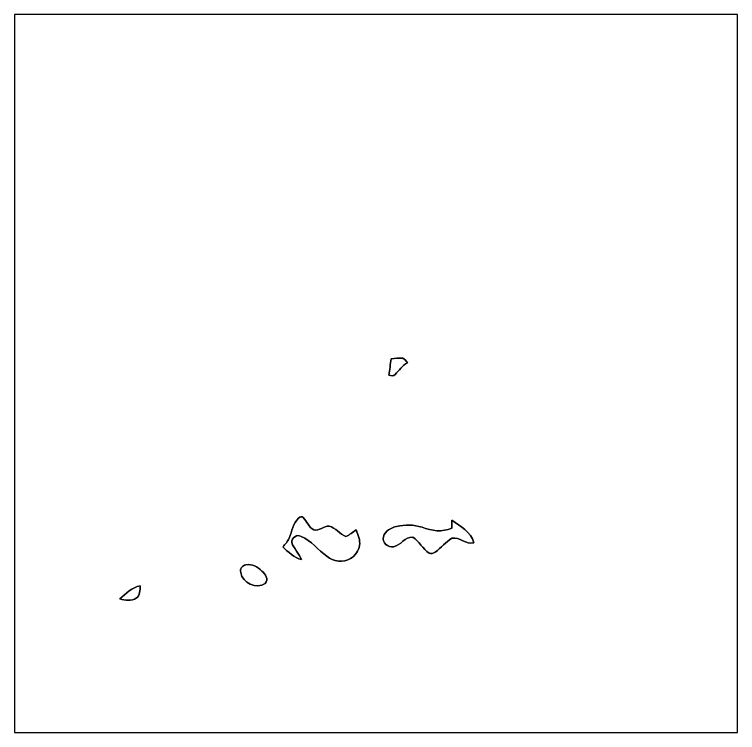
# Model space of a CAD drawing. Header units: centimetres. Extents: x -16.8 to 16.8, y -16.7 to 16.7.
import ezdxf

# ---------------------------------------------------------------- set-up
doc = ezdxf.new("R2010")
doc.units = ezdxf.units.CM
doc.header["$MEASUREMENT"] = 0
doc.layers.add('Layer 1', color=7, linetype='Continuous')

msp = doc.modelspace()

# ---------------------------------------------------------------- linework, layer by layer
at = {"layer": 'Layer 1', "color": 7}
for points, knots in [([(-16.77458, 16.66875), (-16.77458, 16.66875), (16.77458, 16.66875), (16.77458, 16.66875), (16.77458, 16.66875), (16.77458, 16.66875), (16.77458, -16.66875), (16.77458, -16.66875), (16.77458, -16.66875), (16.77458, -16.66875), (-16.77458, -16.66875), (-16.77458, -16.66875), (-16.77458, -16.66875), (-16.77458, -16.66875), (-16.77458, 16.66875), (-16.77458, 16.66875), (-16.77458, 16.66875), (-16.77458, 16.66875), (-16.77458, 16.66875), (-16.77458, 16.66875)], [0, 0, 0, 0, 0.16666667, 0.16666667, 0.16666667, 0.16666667, 0.33333333, 0.33333333, 0.33333333, 0.33333333, 0.5, 0.5, 0.5, 0.5, 0.66666667, 0.66666667, 0.66666667, 0.66666667, 1, 1, 1, 1]), ([(0.70379, 0.68157), (0.8823, 0.70168), (1.06186, 0.72425), (1.24178, 0.71014), (1.24178, 0.71014), (1.33985, 0.67204), (1.39912, 0.57926), (1.46085, 0.49953), (1.46085, 0.49953), (1.22343, 0.37006), (1.07139, 0.1457), (0.89253, -0.04798), (0.89253, -0.04798), (0.82056, -0.14288), (0.6985, -0.09631), (0.60113, -0.08184), (0.60113, -0.08184), (0.629, 0.17357), (0.66922, 0.42721), (0.70379, 0.68157)], [0, 0, 0, 0, 0.16666667, 0.16666667, 0.16666667, 0.16666667, 0.33333333, 0.33333333, 0.33333333, 0.33333333, 0.5, 0.5, 0.5, 0.5, 0.66666667, 0.66666667, 0.66666667, 0.66666667, 1, 1, 1, 1]), ([(-3.59022, -6.71089), (-3.53413, -6.66256), (-3.43288, -6.61987), (-3.37538, -6.68937), (-3.37538, -6.68937), (-3.20216, -6.86894), (-3.11573, -7.14057), (-2.88608, -7.26158), (-2.88608, -7.26158), (-2.6289, -7.32261), (-2.42782, -7.07813), (-2.17488, -7.08484), (-2.17488, -7.08484), (-1.86972, -7.1561), (-1.68381, -7.45702), (-1.39383, -7.56038), (-1.39383, -7.56038), (-1.21708, -7.49688), (-1.07633, -7.36247), (-0.91969, -7.26158), (-0.91969, -7.26158), (-0.82903, -7.48736), (-0.72496, -7.73112), (-0.76623, -7.98054), (-0.76623, -7.98054), (-0.81315, -8.22431), (-0.95426, -8.47266), (-1.18216, -8.58767), (-1.18216, -8.58767), (-1.51518, -8.80745), (-1.97944, -8.73548), (-2.27471, -8.48325), (-2.27471, -8.48325), (-2.69875, -8.21443), (-2.98909, -7.74382), (-3.46957, -7.56567), (-3.46957, -7.56567), (-3.6643, -7.43867), (-3.90984, -7.6394), (-3.9116, -7.84013), (-3.9116, -7.84013), (-3.81318, -8.13223), (-3.57681, -8.35554), (-3.45899, -8.64023), (-3.45899, -8.64023), (-3.81, -8.55627), (-4.06894, -8.28287), (-4.32259, -8.04404), (-4.32259, -8.04404), (-4.21287, -7.92162), (-4.09469, -7.79956), (-4.03401, -7.64364), (-4.03401, -7.64364), (-3.89114, -7.33037), (-3.85974, -6.95325), (-3.59022, -6.71089)], [0, 0, 0, 0, 0.06666667, 0.06666667, 0.06666667, 0.06666667, 0.13333333, 0.13333333, 0.13333333, 0.13333333, 0.2, 0.2, 0.2, 0.2, 0.26666667, 0.26666667, 0.26666667, 0.26666667, 0.33333333, 0.33333333, 0.33333333, 0.33333333, 0.4, 0.4, 0.4, 0.4, 0.46666667, 0.46666667, 0.46666667, 0.46666667, 0.53333333, 0.53333333, 0.53333333, 0.53333333, 0.6, 0.6, 0.6, 0.6, 0.66666667, 0.66666667, 0.66666667, 0.66666667, 0.73333333, 0.73333333, 0.73333333, 0.73333333, 0.8, 0.8, 0.8, 0.8, 0.86666667, 0.86666667, 0.86666667, 0.86666667, 1, 1, 1, 1]), ([(3.51367, -6.81673), (3.90772, -7.0993), (4.41007, -7.33989), (4.53284, -7.85883), (4.53284, -7.85883), (4.16066, -7.95972), (3.88655, -7.57484), (3.51719, -7.64364), (3.51719, -7.64364), (3.2325, -7.82355), (3.02013, -8.09272), (2.74814, -8.28816), (2.74814, -8.28816), (2.66524, -8.34002), (2.55376, -8.39011), (2.45992, -8.33684), (2.45992, -8.33684), (2.16288, -8.13929), (2.0133, -7.78616), (1.70321, -7.6013), (1.70321, -7.6013), (1.34091, -7.56638), (1.15429, -7.9883), (0.81421, -8.04192), (0.81421, -8.04192), (0.55562, -8.09731), (0.26529, -7.85389), (0.34572, -7.57802), (0.34572, -7.57802), (0.42474, -7.30109), (0.69991, -7.16139), (0.95814, -7.09612), (0.95814, -7.09612), (1.34514, -7.01534), (1.75966, -7.00793), (2.13678, -7.13811), (2.13678, -7.13811), (2.56999, -7.30709), (3.08716, -7.38046), (3.51896, -7.17409), (3.51896, -7.17409), (3.51296, -7.05062), (3.51578, -6.93773), (3.51367, -6.81673)], [0, 0, 0, 0, 0.08333333, 0.08333333, 0.08333333, 0.08333333, 0.16666667, 0.16666667, 0.16666667, 0.16666667, 0.25, 0.25, 0.25, 0.25, 0.33333333, 0.33333333, 0.33333333, 0.33333333, 0.41666667, 0.41666667, 0.41666667, 0.41666667, 0.5, 0.5, 0.5, 0.5, 0.58333333, 0.58333333, 0.58333333, 0.58333333, 0.66666667, 0.66666667, 0.66666667, 0.66666667, 0.75, 0.75, 0.75, 0.75, 0.83333333, 0.83333333, 0.83333333, 0.83333333, 1, 1, 1, 1]), ([(-6.03568, -8.88753), (-5.7531, -8.81909), (-5.48852, -8.98807), (-5.2899, -9.17011), (-5.2899, -9.17011), (-5.14209, -9.31827), (-4.96429, -9.56063), (-5.13891, -9.74831), (-5.13891, -9.74831), (-5.55166, -10.033), (-6.19266, -9.72855), (-6.27345, -9.24454), (-6.27345, -9.24454), (-6.34048, -9.07768), (-6.19901, -8.90341), (-6.03568, -8.88753)], [0, 0, 0, 0, 0.2, 0.2, 0.2, 0.2, 0.4, 0.4, 0.4, 0.4, 0.6, 0.6, 0.6, 0.6, 1, 1, 1, 1]), ([(-11.88896, -10.46057), (-11.5951, -10.23444), (-11.32769, -9.912), (-10.93823, -9.86402), (-10.93823, -9.86402), (-10.94775, -10.05664), (-10.95199, -10.30252), (-11.12626, -10.42917), (-11.12626, -10.42917), (-11.34604, -10.58686), (-11.64378, -10.52689), (-11.88896, -10.46057)], [0, 0, 0, 0, 0.25, 0.25, 0.25, 0.25, 0.5, 0.5, 0.5, 0.5, 1, 1, 1, 1])]:
    msp.add_open_spline(points, degree=3, knots=knots, dxfattribs=at)
at = {"layer": 'Layer 1', "color": 8}
for points, knots in [([(0.70379, 0.68157), (0.66922, 0.42721), (0.629, 0.17357), (0.60113, -0.08184), (0.60113, -0.08184), (0.6985, -0.09631), (0.82056, -0.14288), (0.89253, -0.04798), (0.89253, -0.04798), (1.07139, 0.1457), (1.22343, 0.37006), (1.46085, 0.49953), (1.46085, 0.49953), (1.39912, 0.57926), (1.33985, 0.67204), (1.24178, 0.71014), (1.24178, 0.71014), (1.06186, 0.72425), (0.8823, 0.70168), (0.70379, 0.68157), (0.70379, 0.68157), (0.70379, 0.68157), (0.70379, 0.68157), (0.70379, 0.68157)], [0, 0, 0, 0, 0.14285714, 0.14285714, 0.14285714, 0.14285714, 0.28571429, 0.28571429, 0.28571429, 0.28571429, 0.42857143, 0.42857143, 0.42857143, 0.42857143, 0.57142857, 0.57142857, 0.57142857, 0.57142857, 0.71428571, 0.71428571, 0.71428571, 0.71428571, 1, 1, 1, 1]), ([(-3.59022, -6.71089), (-3.85974, -6.95325), (-3.89114, -7.33037), (-4.03401, -7.64364), (-4.03401, -7.64364), (-4.09469, -7.79956), (-4.21287, -7.92162), (-4.32259, -8.04404), (-4.32259, -8.04404), (-4.06894, -8.28287), (-3.81, -8.55627), (-3.45899, -8.64023), (-3.45899, -8.64023), (-3.57681, -8.35554), (-3.81318, -8.13223), (-3.9116, -7.84013), (-3.9116, -7.84013), (-3.90984, -7.6394), (-3.6643, -7.43867), (-3.46957, -7.56567), (-3.46957, -7.56567), (-2.98909, -7.74382), (-2.69875, -8.21443), (-2.27471, -8.48325), (-2.27471, -8.48325), (-1.97944, -8.73548), (-1.51518, -8.80745), (-1.18216, -8.58767), (-1.18216, -8.58767), (-0.95426, -8.47266), (-0.81315, -8.22431), (-0.76623, -7.98054), (-0.76623, -7.98054), (-0.72496, -7.73112), (-0.82903, -7.48736), (-0.91969, -7.26158), (-0.91969, -7.26158), (-1.07633, -7.36247), (-1.21708, -7.49688), (-1.39383, -7.56038), (-1.39383, -7.56038), (-1.68381, -7.45702), (-1.86972, -7.1561), (-2.17488, -7.08484), (-2.17488, -7.08484), (-2.42782, -7.07813), (-2.6289, -7.32261), (-2.88608, -7.26158), (-2.88608, -7.26158), (-3.11573, -7.14057), (-3.20216, -6.86894), (-3.37538, -6.68937), (-3.37538, -6.68937), (-3.43288, -6.61987), (-3.53413, -6.66256), (-3.59022, -6.71089), (-3.59022, -6.71089), (-3.59022, -6.71089), (-3.59022, -6.71089), (-3.59022, -6.71089)], [0, 0, 0, 0, 0.0625, 0.0625, 0.0625, 0.0625, 0.125, 0.125, 0.125, 0.125, 0.1875, 0.1875, 0.1875, 0.1875, 0.25, 0.25, 0.25, 0.25, 0.3125, 0.3125, 0.3125, 0.3125, 0.375, 0.375, 0.375, 0.375, 0.4375, 0.4375, 0.4375, 0.4375, 0.5, 0.5, 0.5, 0.5, 0.5625, 0.5625, 0.5625, 0.5625, 0.625, 0.625, 0.625, 0.625, 0.6875, 0.6875, 0.6875, 0.6875, 0.75, 0.75, 0.75, 0.75, 0.8125, 0.8125, 0.8125, 0.8125, 0.875, 0.875, 0.875, 0.875, 1, 1, 1, 1]), ([(3.51367, -6.81673), (3.51578, -6.93773), (3.51296, -7.05062), (3.51896, -7.17409), (3.51896, -7.17409), (3.08716, -7.38046), (2.56999, -7.30709), (2.13678, -7.13811), (2.13678, -7.13811), (1.75966, -7.00793), (1.34514, -7.01534), (0.95814, -7.09612), (0.95814, -7.09612), (0.69991, -7.16139), (0.42474, -7.30109), (0.34572, -7.57802), (0.34572, -7.57802), (0.26529, -7.85389), (0.55562, -8.09731), (0.81421, -8.04192), (0.81421, -8.04192), (1.15429, -7.9883), (1.34091, -7.56638), (1.70321, -7.6013), (1.70321, -7.6013), (2.0133, -7.78616), (2.16288, -8.13929), (2.45992, -8.33684), (2.45992, -8.33684), (2.55376, -8.39011), (2.66524, -8.34002), (2.74814, -8.28816), (2.74814, -8.28816), (3.02013, -8.09272), (3.2325, -7.82355), (3.51719, -7.64364), (3.51719, -7.64364), (3.88655, -7.57484), (4.16066, -7.95972), (4.53284, -7.85883), (4.53284, -7.85883), (4.41007, -7.33989), (3.90772, -7.0993), (3.51367, -6.81673), (3.51367, -6.81673), (3.51367, -6.81673), (3.51367, -6.81673), (3.51367, -6.81673)], [0, 0, 0, 0, 0.07692308, 0.07692308, 0.07692308, 0.07692308, 0.15384615, 0.15384615, 0.15384615, 0.15384615, 0.23076923, 0.23076923, 0.23076923, 0.23076923, 0.30769231, 0.30769231, 0.30769231, 0.30769231, 0.38461538, 0.38461538, 0.38461538, 0.38461538, 0.46153846, 0.46153846, 0.46153846, 0.46153846, 0.53846154, 0.53846154, 0.53846154, 0.53846154, 0.61538462, 0.61538462, 0.61538462, 0.61538462, 0.69230769, 0.69230769, 0.69230769, 0.69230769, 0.76923077, 0.76923077, 0.76923077, 0.76923077, 0.84615385, 0.84615385, 0.84615385, 0.84615385, 1, 1, 1, 1]), ([(-6.03568, -8.88753), (-6.19901, -8.90341), (-6.34048, -9.07768), (-6.27345, -9.24454), (-6.27345, -9.24454), (-6.19266, -9.72855), (-5.55166, -10.033), (-5.13891, -9.74831), (-5.13891, -9.74831), (-4.96429, -9.56063), (-5.14209, -9.31827), (-5.2899, -9.17011), (-5.2899, -9.17011), (-5.48852, -8.98807), (-5.7531, -8.81909), (-6.03568, -8.88753), (-6.03568, -8.88753), (-6.03568, -8.88753), (-6.03568, -8.88753), (-6.03568, -8.88753)], [0, 0, 0, 0, 0.16666667, 0.16666667, 0.16666667, 0.16666667, 0.33333333, 0.33333333, 0.33333333, 0.33333333, 0.5, 0.5, 0.5, 0.5, 0.66666667, 0.66666667, 0.66666667, 0.66666667, 1, 1, 1, 1]), ([(-11.88896, -10.46057), (-11.64378, -10.52689), (-11.34604, -10.58686), (-11.12626, -10.42917), (-11.12626, -10.42917), (-10.95199, -10.30252), (-10.94775, -10.05664), (-10.93823, -9.86402), (-10.93823, -9.86402), (-11.32769, -9.912), (-11.5951, -10.23444), (-11.88896, -10.46057)], [0, 0, 0, 0, 0.25, 0.25, 0.25, 0.25, 0.5, 0.5, 0.5, 0.5, 1, 1, 1, 1])]:
    msp.add_open_spline(points, degree=3, knots=knots, dxfattribs=at)

doc.saveas('drawing.dxf')
